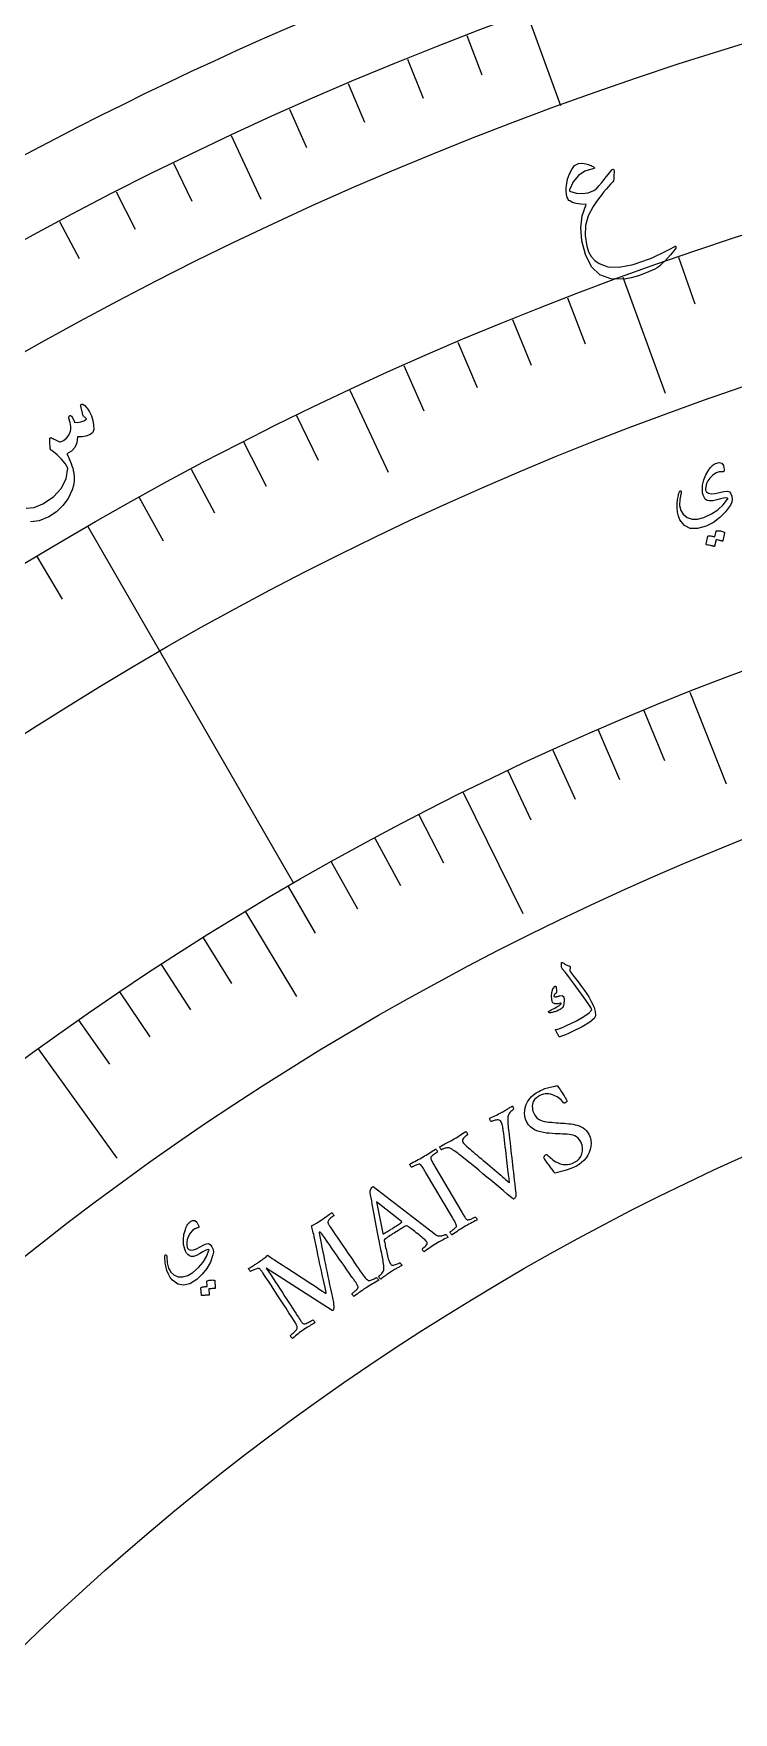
# Model space of a CAD drawing. Header units: millimetres. Extents: x -68 to 67, y -67 to 79.
# Drawn here: x -31.52 to -18.9, y 31.53 to 61.79 of the extents above; entities that cross this region are included whole.
import ezdxf

# ---------------------------------------------------------------- set-up
doc = ezdxf.new("R2010")
doc.units = ezdxf.units.MM
for name, color, linetype in [('CUT_OUTER', 1, 'Continuous'), ('ENGRAVE', 7, 'Continuous'), ('ENGRAVE_FINE', 8, 'Continuous'), ('TEXT', 5, 'Continuous')]:
    doc.layers.add(name, color=color, linetype=linetype)

msp = doc.modelspace()

# ---------------------------------------------------------------- linework, layer by layer
at = {"layer": 'CUT_OUTER'}
msp.add_arc((-0.0011, 0.0012), 67.4984, 113.224605, 137.812648, dxfattribs=at)
at = {"layer": 'ENGRAVE'}
for points in [[(-22.6246, 62.1607), (-22.0186, 60.4956)], [(-27.9562, 59.9523), (-27.4213, 58.8052)], [(-20.8932, 57.4035), (-20.1313, 55.3103)], [(-25.8167, 55.3641), (-25.1263, 53.8836)], [(-30.5437, 52.9033), (-26.8312, 46.4731)], [(-19.6859, 49.9212), (-19.0322, 48.2635)], [(-23.7742, 48.1087), (-22.6977, 45.9302)], [(-27.7015, 45.9597), (-26.7816, 44.4335)], [(-31.4405, 43.4875), (-30.0168, 41.5182)]]:
    msp.add_lwpolyline(points, dxfattribs=at)
for radius in [66.15, 66.15, 64.3781, 61.0875, 61.0875, 58.4888, 53.6625, 53.6625, 50.8275, 45.5625, 45.5625]:
    msp.add_circle((0, 0), radius, dxfattribs=at)
at = {"layer": 'ENGRAVE_FINE'}
for points in [[(-23.706, 61.7563), (-23.4339, 61.0474)], [(-24.7802, 61.3332), (-24.4958, 60.6291)], [(-25.8469, 60.8914), (-25.5502, 60.1924)], [(-26.9056, 60.431), (-26.5968, 59.7373)], [(-28.9983, 59.4552), (-28.6654, 58.7727)], [(-30.0315, 58.9401), (-29.6867, 58.2635)], [(-31.0555, 58.407), (-30.699, 57.7365)], [(-19.8881, 57.7594), (-19.5981, 56.9169)], [(-21.8918, 57.0301), (-21.5725, 56.1983)], [(-22.8838, 56.6393), (-22.55, 55.8132)], [(-23.8688, 56.2313), (-23.5206, 55.4112)], [(-24.8465, 55.8062), (-24.4841, 54.9922)], [(-26.779, 54.9051), (-26.3884, 54.1043)], [(-27.7331, 54.4294), (-27.3286, 53.6355)], [(-28.6788, 53.9371), (-28.2605, 53.1504)], [(-29.6158, 53.4283), (-29.1838, 52.649)], [(-31.4624, 52.3622), (-31.0035, 51.5985)], [(-20.5151, 49.5862), (-20.1436, 48.688)], [(-21.3388, 49.2374), (-20.9523, 48.3455)], [(-22.1567, 48.8748), (-21.7554, 47.9895)], [(-22.9686, 48.4985), (-22.5526, 47.6201)], [(-24.5735, 47.7054), (-24.1284, 46.8413)], [(-25.366, 47.2888), (-24.9065, 46.4322)], [(-26.1517, 46.8589), (-25.678, 46.0101)], [(-26.9302, 46.4158), (-26.4424, 45.5751)], [(-28.4652, 45.4906), (-27.9496, 44.6666)], [(-29.2212, 45.0088), (-28.6919, 44.1935)], [(-29.9692, 44.5142), (-29.4263, 43.7079)], [(-30.709, 44.007), (-30.1528, 43.2099)]]:
    msp.add_lwpolyline(points, dxfattribs=at)
at = {"layer": 'TEXT'}
for points in [[(-21.763, 59.4114), (-21.7303, 59.4345), (-21.6905, 59.4483), (-21.6439, 59.453), (-21.5903, 59.4485), (-21.5619, 59.4431), (-21.5353, 59.437), (-21.5106, 59.4299), (-21.4877, 59.4221), (-21.4667, 59.4136), (-21.4477, 59.4045), (-21.4306, 59.3949), (-21.4154, 59.3847), (-21.4037, 59.3737), (-21.4035, 59.3644), (-21.4146, 59.3568), (-21.4372, 59.3509), (-21.5787, 59.31), (-21.6958, 59.2335), (-21.7883, 59.1215), (-21.856, 58.9743), (-21.8564, 58.9662), (-21.8536, 58.959), (-21.8474, 58.9526), (-21.8381, 58.9472), (-21.7311, 58.9155), (-21.6252, 58.9074), (-21.5203, 58.9228), (-21.4161, 58.9617), (-21.3986, 58.9723), (-21.3776, 58.9899), (-21.3529, 59.0147), (-21.3247, 59.0467), (-21.2746, 59.1088), (-21.2302, 59.1636), (-21.1917, 59.2111), (-21.1589, 59.2513), (-21.1319, 59.2843), (-21.1108, 59.3099), (-21.0955, 59.3283), (-21.0861, 59.3394), (-21.0711, 59.3507), (-21.0603, 59.3492), (-21.0538, 59.3349), (-21.0514, 59.3077), (-21.0532, 59.2336), (-21.0578, 59.1773), (-21.065, 59.1389), (-21.075, 59.1182), (-21.1144, 59.0788), (-21.1551, 59.0348), (-21.1973, 58.9862), (-21.2408, 58.933), (-21.2857, 58.8753), (-21.3319, 58.8129), (-21.3794, 58.746), (-21.4282, 58.6744), (-21.5174, 58.5081), (-21.5667, 58.3332), (-21.5761, 58.1497), (-21.546, 57.9578), (-21.5116, 57.8601), (-21.4629, 57.7754), (-21.3998, 57.7039), (-21.3226, 57.6453), (-21.1628, 57.5876), (-20.9579, 57.583), (-20.7074, 57.6311), (-20.4109, 57.7313), (-20.3663, 57.7503), (-20.3186, 57.7716), (-20.2677, 57.7953), (-20.2137, 57.8213), (-20.1567, 57.8498), (-20.097, 57.8807), (-20.0345, 57.9142), (-19.9691, 57.9501), (-19.9576, 57.9555), (-19.9484, 57.9579), (-19.9417, 57.9571), (-19.9374, 57.9533), (-19.9405, 57.9261), (-19.973, 57.8753), (-20.0347, 57.8007), (-20.1255, 57.7023), (-20.1817, 57.646), (-20.2324, 57.601), (-20.2775, 57.5671), (-20.3172, 57.5446), (-20.4703, 57.4767), (-20.6123, 57.424), (-20.7434, 57.3865), (-20.8637, 57.3643), (-21.1076, 57.3677), (-21.3062, 57.4427), (-21.4596, 57.5897), (-21.5677, 57.8092), (-21.6313, 58.0583), (-21.6507, 58.2916), (-21.6256, 58.5091), (-21.5557, 58.7108), (-21.6519, 58.7173), (-21.7329, 58.73), (-21.7987, 58.7488), (-21.8494, 58.7739), (-21.8651, 58.7858), (-21.8781, 58.8003), (-21.8886, 58.8174), (-21.8964, 58.8371), (-21.9084, 58.8934), (-21.915, 58.9485), (-21.9162, 59.0024), (-21.912, 59.055), (-21.8904, 59.1657), (-21.8583, 59.2621), (-21.8158, 59.344), (-21.763, 59.4114)], [(-19.0975, 53.891), (-19.1549, 53.8899), (-19.2124, 53.8702), (-19.27, 53.8319), (-19.3275, 53.7751), (-19.3603, 53.7288), (-19.3835, 53.6792), (-19.3973, 53.6263), (-19.4016, 53.5701), (-19.4003, 53.5597), (-19.3968, 53.5495), (-19.3913, 53.5397), (-19.3836, 53.5303), (-19.3464, 53.5056), (-19.2954, 53.4953), (-19.2304, 53.4993), (-19.1515, 53.5176), (-19.0738, 53.5363), (-19.0143, 53.5411), (-18.973, 53.5321), (-18.9499, 53.5093), (-18.928, 53.4521), (-18.9211, 53.3968), (-18.9291, 53.3432), (-18.9521, 53.2914), (-19.04, 53.1696), (-19.1427, 53.066), (-19.2603, 52.9805), (-19.3928, 52.9131), (-19.548, 52.868), (-19.6782, 52.872), (-19.7836, 52.9253), (-19.8642, 53.028), (-19.8904, 53.0912), (-19.9072, 53.1641), (-19.9147, 53.2468), (-19.9129, 53.3392), (-19.9101, 53.3658), (-19.9067, 53.3916), (-19.9027, 53.4168), (-19.8982, 53.4413), (-19.8929, 53.4653), (-19.887, 53.4889), (-19.8803, 53.512), (-19.8729, 53.5348), (-19.8681, 53.5448), (-19.8625, 53.5503), (-19.8561, 53.5511), (-19.8489, 53.5473), (-19.8434, 53.5413), (-19.8401, 53.5344), (-19.839, 53.5268), (-19.84, 53.5184), (-19.866, 53.3903), (-19.8692, 53.2821), (-19.85, 53.194), (-19.8083, 53.1259), (-19.7336, 53.0656), (-19.6461, 53.036), (-19.5456, 53.0369), (-19.432, 53.0683), (-19.2948, 53.1312), (-19.178, 53.2066), (-19.0814, 53.2946), (-19.005, 53.3954), (-19.001, 53.4031), (-19.0007, 53.4094), (-19.0042, 53.4144), (-19.0113, 53.4181), (-19.0361, 53.4208), (-19.0758, 53.4164), (-19.1305, 53.4049), (-19.2001, 53.3862), (-19.272, 53.3698), (-19.3302, 53.3668), (-19.3749, 53.3771), (-19.4061, 53.4008), (-19.4285, 53.4338), (-19.4449, 53.471), (-19.4553, 53.5124), (-19.4596, 53.558), (-19.4542, 53.6526), (-19.4326, 53.7457), (-19.3949, 53.8372), (-19.3409, 53.927), (-19.3259, 53.9491), (-19.3108, 53.969), (-19.2955, 53.9867), (-19.2801, 54.0022), (-19.2647, 54.0156), (-19.2495, 54.0269), (-19.2345, 54.0362), (-19.2196, 54.0434), (-19.1569, 54.0593), (-19.1104, 54.046), (-19.0801, 54.0038), (-19.0658, 53.9324), (-19.0667, 53.9116), (-19.0723, 53.8977), (-19.0825, 53.8908), (-19.0975, 53.891)], [(-19.2101, 52.8227), (-19.2088, 52.8254), (-19.2066, 52.8276), (-19.2032, 52.8292), (-19.1988, 52.8304), (-19.1814, 52.8301), (-19.1642, 52.8291), (-19.1474, 52.8273), (-19.1308, 52.8247), (-19.1144, 52.8213), (-19.0979, 52.817), (-19.0815, 52.8118), (-19.0651, 52.8057), (-19.0615, 52.8033), (-19.0592, 52.8003), (-19.0581, 52.7965), (-19.0584, 52.7921), (-19.0895, 52.6453), (-19.0909, 52.643), (-19.0939, 52.6419), (-19.0985, 52.6421), (-19.1046, 52.6434), (-19.109, 52.6451), (-19.116, 52.6471), (-19.1254, 52.6494), (-19.1375, 52.652), (-19.1521, 52.655), (-19.1696, 52.6584), (-19.1898, 52.6622), (-19.2129, 52.6665), (-19.2377, 52.5521), (-19.2394, 52.5482), (-19.2426, 52.5463), (-19.2474, 52.5462), (-19.2538, 52.548), (-19.2593, 52.5495), (-19.2679, 52.5517), (-19.2795, 52.5546), (-19.2943, 52.5581), (-19.3124, 52.5622), (-19.3339, 52.5668), (-19.3589, 52.5719), (-19.3874, 52.5774), (-19.3907, 52.5789), (-19.3927, 52.5809), (-19.3932, 52.5833), (-19.3925, 52.5863), (-19.3588, 52.7291), (-19.3576, 52.7318), (-19.3553, 52.7339), (-19.352, 52.7356), (-19.3476, 52.7368), (-19.333, 52.7373), (-19.3186, 52.7369), (-19.3043, 52.7357), (-19.2902, 52.7337), (-19.2762, 52.731), (-19.2624, 52.7276), (-19.2489, 52.7235), (-19.2355, 52.7189)], [(-21.9752, 45.0411), (-21.9602, 45.0302), (-21.9452, 45.0203), (-21.9302, 45.0113), (-21.9153, 45.0033), (-21.9004, 44.9962), (-21.8852, 44.9901), (-21.87, 44.9851), (-21.8546, 44.9811), (-21.8479, 44.9779), (-21.8435, 44.9725), (-21.8415, 44.9649), (-21.8419, 44.9551), (-21.847, 44.9018), (-21.8472, 44.8961), (-21.8471, 44.8915), (-21.8467, 44.8879), (-21.8459, 44.8853), (-21.769, 44.7853), (-21.7003, 44.6945), (-21.6399, 44.6129), (-21.5877, 44.5405), (-21.5437, 44.4775), (-21.5082, 44.4239), (-21.481, 44.3796), (-21.4622, 44.3447), (-21.4297, 44.2775), (-21.4206, 44.2556), (-21.4125, 44.2331), (-21.4053, 44.2101), (-21.3992, 44.1864), (-21.3941, 44.1622), (-21.3901, 44.1373), (-21.3873, 44.1117), (-21.3856, 44.0854), (-21.411, 44.033), (-21.4907, 43.9669), (-21.6247, 43.8868), (-21.8127, 43.7923), (-21.8726, 43.765), (-21.9286, 43.7412), (-21.981, 43.7208), (-22.0296, 43.7041), (-22.0346, 43.7038), (-22.0389, 43.7049), (-22.0425, 43.7075), (-22.0453, 43.7115), (-22.057, 43.7317), (-22.0675, 43.7502), (-22.0769, 43.767), (-22.085, 43.7819), (-22.0921, 43.7954), (-22.0981, 43.8074), (-22.103, 43.818), (-22.107, 43.8272), (-22.1089, 43.8325), (-22.1086, 43.8362), (-22.1059, 43.8383), (-22.1009, 43.8388), (-22.0643, 43.8452), (-22.0199, 43.8587), (-21.9675, 43.8793), (-21.9072, 43.907), (-21.7298, 43.9951), (-21.595, 44.072), (-21.5027, 44.1379), (-21.4532, 44.1933), (-21.4735, 44.235), (-21.5188, 44.3067), (-21.5892, 44.4084), (-21.6846, 44.54), (-21.7815, 44.6712), (-21.8554, 44.7701), (-21.9061, 44.8368), (-21.9337, 44.8713), (-21.9416, 44.8806), (-21.9489, 44.8893), (-21.9558, 44.8974), (-21.9622, 44.9049), (-21.968, 44.9117), (-21.9732, 44.9178), (-21.9778, 44.923), (-21.9818, 44.9275), (-21.9898, 44.9377), (-21.9955, 44.9484), (-21.9988, 44.9596), (-21.9998, 44.9713), (-21.9988, 45.0363), (-21.9983, 45.0409), (-21.9971, 45.0444), (-21.9951, 45.0467), (-21.9923, 45.0479), (-21.9882, 45.0478), (-21.9839, 45.0466), (-21.9796, 45.0443), (-21.9752, 45.0411)], [(-22.1144, 44.6193), (-22.1116, 44.6203), (-22.1089, 44.6203), (-22.1061, 44.6196), (-22.1034, 44.618), (-22.1018, 44.6161), (-22.1005, 44.6139), (-22.0994, 44.6113), (-22.0986, 44.6084), (-22.0918, 44.5217), (-22.0916, 44.5126), (-22.0926, 44.5051), (-22.0945, 44.4992), (-22.0974, 44.495), (-22.1123, 44.4815), (-22.1239, 44.4678), (-22.1321, 44.4539), (-22.1369, 44.4396), (-22.1363, 44.4337), (-22.1311, 44.4297), (-22.1212, 44.4276), (-22.1068, 44.4274), (-22.0977, 44.4286), (-22.0886, 44.4301), (-22.0792, 44.4318), (-22.0697, 44.4339), (-22.0599, 44.4363), (-22.0497, 44.4391), (-22.0392, 44.4423), (-22.0284, 44.4459), (-21.9863, 44.4487), (-21.9605, 44.4246), (-21.9509, 44.3736), (-21.9574, 44.2957), (-21.9635, 44.2704), (-21.9711, 44.2493), (-21.9804, 44.2322), (-21.9912, 44.2193), (-22.0049, 44.2086), (-22.0253, 44.1968), (-22.0525, 44.184), (-22.0864, 44.1701), (-22.1039, 44.1634), (-22.1207, 44.1576), (-22.137, 44.1528), (-22.1527, 44.1488), (-22.1677, 44.1456), (-22.1818, 44.1428), (-22.195, 44.1404), (-22.2074, 44.1384), (-22.2158, 44.1388), (-22.2226, 44.1406), (-22.2278, 44.1438), (-22.2314, 44.1486), (-22.2332, 44.1543), (-22.2326, 44.1595), (-22.2295, 44.1639), (-22.2239, 44.1677), (-22.2054, 44.1786), (-22.1843, 44.1905), (-22.1606, 44.2036), (-22.1342, 44.2178), (-22.0849, 44.2442), (-22.0473, 44.2667), (-22.0215, 44.2852), (-22.0073, 44.2998), (-22.0059, 44.3025), (-22.0058, 44.3053), (-22.0069, 44.308), (-22.0093, 44.3107), (-22.0115, 44.3121), (-22.0146, 44.3128), (-22.0187, 44.3128), (-22.0237, 44.3121), (-22.0683, 44.3018), (-22.0873, 44.2983), (-22.1046, 44.2974), (-22.1201, 44.299), (-22.134, 44.3031), (-22.1472, 44.3095), (-22.1573, 44.3179), (-22.1643, 44.3282), (-22.1682, 44.3406), (-22.1816, 44.4301), (-22.1771, 44.5065), (-22.1547, 44.5695), (-22.1144, 44.6193)], [(-22.411, 42.7219), (-22.3801, 42.7376), (-22.3514, 42.7509), (-22.3249, 42.762), (-22.3007, 42.7706), (-22.2773, 42.7779), (-22.2533, 42.7847), (-22.2287, 42.7909), (-22.2036, 42.7967), (-22.1766, 42.8026), (-22.1467, 42.8094), (-22.1138, 42.8171), (-22.0779, 42.8256), (-22.0519, 42.7897), (-22.0263, 42.7529), (-22.001, 42.715), (-21.976, 42.6762), (-21.9529, 42.6394), (-21.933, 42.6074), (-21.9166, 42.5803), (-21.9034, 42.558), (-21.9011, 42.5532), (-21.9014, 42.5478), (-21.9044, 42.5419), (-21.91, 42.5354), (-21.9167, 42.5291), (-21.923, 42.5238), (-21.9288, 42.5196), (-21.9341, 42.5165), (-21.9412, 42.5135), (-21.9481, 42.5119), (-21.9547, 42.5117), (-21.961, 42.5129), (-21.9739, 42.5303), (-21.9897, 42.5482), (-22.0083, 42.5666), (-22.0298, 42.5854), (-22.0536, 42.6037), (-22.0791, 42.6204), (-22.1062, 42.6357), (-22.135, 42.6494), (-22.1651, 42.6609), (-22.196, 42.6695), (-22.2278, 42.6753), (-22.2604, 42.6782), (-22.2932, 42.6774), (-22.3259, 42.672), (-22.3583, 42.6621), (-22.3905, 42.6475), (-22.4285, 42.6248), (-22.4598, 42.6001), (-22.4844, 42.5734), (-22.5024, 42.5446), (-22.5148, 42.5148), (-22.5227, 42.4847), (-22.5263, 42.4544), (-22.5253, 42.4238), (-22.521, 42.3939), (-22.5142, 42.3656), (-22.505, 42.339), (-22.4933, 42.3139), (-22.4706, 42.2776), (-22.4445, 42.2474), (-22.4148, 42.2231), (-22.3817, 42.205), (-22.3458, 42.1913), (-22.3079, 42.1807), (-22.268, 42.1729), (-22.2262, 42.1682), (-22.1832, 42.1648), (-22.14, 42.1612), (-22.0966, 42.1574), (-22.0529, 42.1533), (-22.0196, 42.1509), (-21.9846, 42.1484), (-21.948, 42.1457), (-21.9098, 42.1429), (-21.8707, 42.1394), (-21.8316, 42.1345), (-21.7925, 42.1284), (-21.7534, 42.1209), (-21.7151, 42.1113), (-21.6786, 42.0987), (-21.6438, 42.0831), (-21.6107, 42.0645), (-21.5802, 42.0424), (-21.5531, 42.0161), (-21.5292, 41.9856), (-21.5088, 41.9511), (-21.4857, 41.8968), (-21.4717, 41.8419), (-21.4668, 41.7864), (-21.4709, 41.7302), (-21.4829, 41.6749), (-21.5014, 41.6219), (-21.5265, 41.5713), (-21.5581, 41.523), (-21.5952, 41.4784), (-21.6365, 41.4387), (-21.6822, 41.404), (-21.7321, 41.3741), (-21.7815, 41.3499), (-21.8315, 41.3289), (-21.882, 41.311), (-21.9332, 41.2964), (-21.9831, 41.2834), (-22.0302, 41.2706), (-22.0743, 41.2581), (-22.1155, 41.2457), (-22.1373, 41.2723), (-22.1592, 41.3001), (-22.1813, 41.3291), (-22.2035, 41.3593), (-22.2251, 41.3893), (-22.2451, 41.4175), (-22.2635, 41.4439), (-22.2803, 41.4686), (-22.2948, 41.4902), (-22.306, 41.5074), (-22.3141, 41.5201), (-22.3189, 41.5284), (-22.3163, 41.536), (-22.3131, 41.5435), (-22.3093, 41.5508), (-22.305, 41.5579), (-22.3, 41.5645), (-22.2945, 41.5704), (-22.2883, 41.5754), (-22.2815, 41.5795), (-22.2728, 41.5828), (-22.2645, 41.5828), (-22.2568, 41.5797), (-22.2497, 41.5733), (-22.2376, 41.5599), (-22.2224, 41.5447), (-22.2042, 41.5278), (-22.183, 41.5091), (-22.159, 41.4899), (-22.1326, 41.4716), (-22.1037, 41.454), (-22.0724, 41.4373), (-22.039, 41.4227), (-22.0041, 41.4118), (-21.9675, 41.4044), (-21.9294, 41.4006), (-21.8898, 41.4018), (-21.8489, 41.4092), (-21.8067, 41.423), (-21.7632, 41.443), (-21.7196, 41.471), (-21.6831, 41.5053), (-21.6538, 41.546), (-21.6316, 41.5931), (-21.619, 41.6443), (-21.6185, 41.6974), (-21.6302, 41.7524), (-21.6541, 41.8094), (-21.6768, 41.8475), (-21.7018, 41.8786), (-21.7292, 41.9027), (-21.7589, 41.9198), (-21.7909, 41.9319), (-21.8248, 41.941), (-21.8607, 41.9471), (-21.8987, 41.9501), (-21.9384, 41.9517), (-21.9795, 41.953), (-22.022, 41.9543), (-22.066, 41.9554), (-22.1159, 41.9583), (-22.1672, 41.9619), (-22.2196, 41.9662), (-22.2734, 41.9713), (-22.3268, 41.9787), (-22.3783, 41.9902), (-22.428, 42.0057), (-22.4759, 42.0253), (-22.5202, 42.0503), (-22.5595, 42.0823), (-22.5937, 42.1212), (-22.6227, 42.1671), (-22.6464, 42.2197), (-22.6612, 42.2726), (-22.6671, 42.3259), (-22.6641, 42.3797), (-22.6533, 42.4325), (-22.6358, 42.4832), (-22.6117, 42.5317), (-22.5808, 42.5781), (-22.5446, 42.6211), (-22.5042, 42.6594), (-22.4597, 42.693), (-22.411, 42.7219)], [(-23.9658, 41.8485), (-23.9337, 41.8671), (-23.9023, 41.8858), (-23.8716, 41.9045), (-23.8417, 41.9233), (-23.8121, 41.942), (-23.7828, 41.9603), (-23.7536, 41.9784), (-23.7245, 41.9962), (-23.72, 41.9923), (-23.7151, 41.9861), (-23.7098, 41.9777), (-23.704, 41.9671), (-23.6991, 41.9565), (-23.6964, 41.9482), (-23.6957, 41.9421), (-23.6971, 41.9382), (-23.7023, 41.9348), (-23.7099, 41.9294), (-23.7197, 41.9217), (-23.7319, 41.912), (-23.7447, 41.9008), (-23.7566, 41.8888), (-23.7675, 41.876), (-23.7775, 41.8624), (-23.7849, 41.8485), (-23.7878, 41.8345), (-23.7865, 41.8206), (-23.7807, 41.8067), (-23.767, 41.7879), (-23.7439, 41.7632), (-23.7115, 41.7326), (-23.6698, 41.6962), (-23.6476, 41.6775), (-23.6219, 41.656), (-23.5929, 41.6316), (-23.5604, 41.6045), (-23.5254, 41.5751), (-23.4887, 41.5442), (-23.4504, 41.5118), (-23.4104, 41.4778), (-23.3696, 41.4431), (-23.3287, 41.4084), (-23.2876, 41.3738), (-23.2465, 41.3393), (-23.2062, 41.3054), (-23.1676, 41.2728), (-23.1309, 41.2415), (-23.0958, 41.2115), (-23.0632, 41.1834), (-23.0338, 41.1581), (-23.0075, 41.1354), (-22.9844, 41.1153), (-22.9652, 41.0988), (-22.951, 41.0865), (-22.9416, 41.0786), (-22.937, 41.075), (-22.9377, 41.0835), (-22.9393, 41.0989), (-22.9418, 41.1212), (-22.9451, 41.1503), (-22.9492, 41.1851), (-22.9539, 41.2243), (-22.9593, 41.2678), (-22.9652, 41.3158), (-22.9716, 41.3672), (-22.9783, 41.4213), (-22.9852, 41.478), (-22.9923, 41.5373), (-22.9996, 41.5982), (-23.0069, 41.6596), (-23.0143, 41.7214), (-23.0216, 41.7836), (-23.0289, 41.8452), (-23.0359, 41.905), (-23.0427, 41.9629), (-23.0492, 42.0189), (-23.0518, 42.04), (-23.0552, 42.0613), (-23.0594, 42.0828), (-23.0643, 42.1045), (-23.0699, 42.1253), (-23.0759, 42.1438), (-23.0823, 42.1601), (-23.0893, 42.1743), (-23.0992, 42.1884), (-23.1115, 42.1986), (-23.1262, 42.2049), (-23.1432, 42.2073), (-23.1613, 42.207), (-23.1793, 42.2051), (-23.197, 42.2017), (-23.2146, 42.1968), (-23.2307, 42.1913), (-23.2439, 42.1865), (-23.2543, 42.1822), (-23.2619, 42.1786), (-23.2672, 42.1798), (-23.2729, 42.1839), (-23.2788, 42.191), (-23.285, 42.2011), (-23.2903, 42.2119), (-23.2936, 42.2215), (-23.2948, 42.2297), (-23.2939, 42.2366), (-23.2661, 42.2506), (-23.2389, 42.264), (-23.2125, 42.2768), (-23.1867, 42.289), (-23.161, 42.3014), (-23.1347, 42.3146), (-23.1079, 42.3285), (-23.0805, 42.3432), (-23.0581, 42.3554), (-23.0383, 42.3665), (-23.021, 42.3763), (-23.0061, 42.385), (-22.9926, 42.393), (-22.9793, 42.4011), (-22.9662, 42.4093), (-22.9533, 42.4175), (-22.9397, 42.4261), (-22.9246, 42.4356), (-22.9079, 42.4459), (-22.8897, 42.457), (-22.8853, 42.4529), (-22.8806, 42.4464), (-22.8756, 42.4374), (-22.8703, 42.426), (-22.8657, 42.4148), (-22.8631, 42.4065), (-22.8623, 42.401), (-22.8634, 42.3985), (-22.8712, 42.3935), (-22.8823, 42.385), (-22.8967, 42.3732), (-22.9144, 42.3579), (-22.932, 42.3403), (-22.946, 42.3213), (-22.9565, 42.301), (-22.9634, 42.2794), (-22.9665, 42.2614), (-22.9681, 42.2374), (-22.9684, 42.2076), (-22.9672, 42.1719), (-22.9651, 42.1338), (-22.9624, 42.0967), (-22.9591, 42.0609), (-22.9552, 42.0261), (-22.9461, 41.9456), (-22.9373, 41.8684), (-22.9288, 41.7947), (-22.9206, 41.7244), (-22.9126, 41.6564), (-22.9049, 41.5896), (-22.8974, 41.5239), (-22.8901, 41.4593), (-22.8829, 41.3948), (-22.8754, 41.329), (-22.8676, 41.2621), (-22.8597, 41.194), (-22.8514, 41.1233), (-22.8429, 41.0489), (-22.8342, 40.9707), (-22.8252, 40.8887), (-22.8235, 40.8667), (-22.8239, 40.8475), (-22.8264, 40.8311), (-22.8308, 40.8174), (-22.8369, 40.806), (-22.844, 40.7963), (-22.8522, 40.7883), (-22.8616, 40.7819), (-22.8649, 40.7811), (-22.8688, 40.7821), (-22.8734, 40.7848), (-22.8787, 40.7893), (-22.8841, 40.7942), (-22.889, 40.7983), (-22.8934, 40.8015), (-22.8973, 40.8038), (-22.9772, 40.8711), (-23.0546, 40.936), (-23.1294, 40.9986), (-23.2015, 41.0588), (-23.2727, 41.1182), (-23.3445, 41.1779), (-23.4171, 41.238), (-23.4903, 41.2985), (-23.5661, 41.3606), (-23.646, 41.4256), (-23.7303, 41.4933), (-23.8188, 41.5638), (-23.8459, 41.5855), (-23.872, 41.6058), (-23.8972, 41.6246), (-23.9213, 41.6421), (-23.9451, 41.6581), (-23.9689, 41.6728), (-23.9927, 41.6861), (-24.0167, 41.698), (-24.0271, 41.7021), (-24.0391, 41.7042), (-24.0527, 41.7044), (-24.0679, 41.7028), (-24.0836, 41.6998), (-24.0987, 41.6962), (-24.1134, 41.6918), (-24.1274, 41.6869), (-24.1402, 41.6818), (-24.1511, 41.6771), (-24.16, 41.6729), (-24.1671, 41.6692), (-24.1689, 41.6703), (-24.1724, 41.675), (-24.1777, 41.6831), (-24.1846, 41.6947), (-24.1913, 41.7066), (-24.196, 41.7155), (-24.1986, 41.7215), (-24.1992, 41.7245), (-24.1656, 41.7426), (-24.1349, 41.7588), (-24.107, 41.7731), (-24.082, 41.7857), (-24.057, 41.7983), (-24.0293, 41.813), (-23.9989, 41.8297), (-23.9658, 41.8485)], [(-24.4972, 41.5397), (-24.4683, 41.5569), (-24.44, 41.5744), (-24.4122, 41.5919), (-24.3851, 41.6095), (-24.3579, 41.6274), (-24.3299, 41.6455), (-24.3013, 41.6637), (-24.2719, 41.6823), (-24.2657, 41.6796), (-24.2598, 41.6748), (-24.2541, 41.6678), (-24.2488, 41.6587), (-24.2443, 41.6491), (-24.2412, 41.6406), (-24.2397, 41.6332), (-24.2397, 41.6269), (-24.2469, 41.6225), (-24.2564, 41.6162), (-24.2682, 41.6081), (-24.2823, 41.5981), (-24.2972, 41.5872), (-24.3114, 41.5762), (-24.3249, 41.5651), (-24.3376, 41.5539), (-24.3482, 41.5432), (-24.3554, 41.5335), (-24.3591, 41.5249), (-24.3594, 41.5173), (-24.3559, 41.5051), (-24.3509, 41.4918), (-24.3443, 41.4774), (-24.3363, 41.4619), (-24.3273, 41.4455), (-24.3177, 41.4284), (-24.3075, 41.4107), (-24.2968, 41.3923), (-24.2951, 41.3893), (-24.2934, 41.3864), (-24.2916, 41.3834), (-24.2899, 41.3804), (-24.2882, 41.3775), (-24.2864, 41.3745), (-24.2847, 41.3716), (-24.2829, 41.3686), (-23.8003, 40.5464), (-23.7986, 40.5435), (-23.7968, 40.5405), (-23.7951, 40.5375), (-23.7934, 40.5346), (-23.7916, 40.5316), (-23.7899, 40.5287), (-23.7882, 40.5257), (-23.7864, 40.5228), (-23.7756, 40.5045), (-23.7652, 40.4872), (-23.7552, 40.4708), (-23.7455, 40.4553), (-23.7362, 40.4412), (-23.727, 40.4287), (-23.718, 40.418), (-23.7092, 40.409), (-23.7029, 40.4062), (-23.6939, 40.4054), (-23.682, 40.4066), (-23.6674, 40.4097), (-23.6513, 40.4142), (-23.6351, 40.4196), (-23.6188, 40.4259), (-23.6023, 40.4332), (-23.5871, 40.4403), (-23.5746, 40.4464), (-23.5647, 40.4514), (-23.5575, 40.4553), (-23.5521, 40.4522), (-23.5465, 40.4472), (-23.5406, 40.4403), (-23.5345, 40.4317), (-23.5293, 40.4225), (-23.526, 40.4142), (-23.5246, 40.4067), (-23.5253, 40.4), (-23.5554, 40.385), (-23.5849, 40.3702), (-23.6137, 40.3556), (-23.6418, 40.3412), (-23.6696, 40.3266), (-23.6975, 40.3115), (-23.7256, 40.2957), (-23.7539, 40.2793), (-23.7812, 40.2629), (-23.8086, 40.246), (-23.8359, 40.2286), (-23.8633, 40.2106), (-23.8907, 40.1922), (-23.9184, 40.1735), (-23.9461, 40.1546), (-23.974, 40.1353), (-23.9802, 40.138), (-23.9861, 40.1428), (-23.9918, 40.1497), (-23.9973, 40.1587), (-24.0019, 40.1683), (-24.005, 40.1767), (-24.0067, 40.1841), (-24.0069, 40.1903), (-23.9999, 40.1947), (-23.9908, 40.2009), (-23.9794, 40.2089), (-23.9658, 40.2188), (-23.9514, 40.2298), (-23.9378, 40.2411), (-23.9249, 40.2528), (-23.9127, 40.265), (-23.9026, 40.2765), (-23.896, 40.2862), (-23.8928, 40.2943), (-23.893, 40.3006), (-23.897, 40.3154), (-23.9029, 40.3313), (-23.9107, 40.3484), (-23.9203, 40.3668), (-23.9312, 40.3861), (-23.9426, 40.4061), (-23.9546, 40.4267), (-23.9671, 40.448), (-24.4531, 41.2682), (-24.4658, 41.2895), (-24.4783, 41.3101), (-24.4905, 41.3301), (-24.5025, 41.3493), (-24.5143, 41.367), (-24.5258, 41.3823), (-24.5371, 41.3953), (-24.5482, 41.4059), (-24.5542, 41.4098), (-24.5631, 41.411), (-24.575, 41.4094), (-24.5898, 41.4051), (-24.6062, 41.3991), (-24.6227, 41.3926), (-24.6394, 41.3854), (-24.6563, 41.3776), (-24.6718, 41.3701), (-24.6846, 41.3636), (-24.6947, 41.3584), (-24.7021, 41.3542), (-24.7076, 41.3573), (-24.7133, 41.3622), (-24.7193, 41.3689), (-24.7256, 41.3775), (-24.7309, 41.3866), (-24.7343, 41.3949), (-24.7356, 41.4025), (-24.735, 41.4092), (-24.7044, 41.426), (-24.6739, 41.4426), (-24.6436, 41.4588), (-24.6135, 41.4748), (-24.5838, 41.4907), (-24.5544, 41.5068), (-24.5256, 41.5232), (-24.4972, 41.5397)], [(-25.2303, 39.7347), (-25.231, 39.7384), (-25.2332, 39.7494), (-25.2369, 39.7679), (-25.242, 39.7936), (-25.2484, 39.8257), (-25.2559, 39.863), (-25.2644, 39.9055), (-25.2741, 39.9533), (-25.2844, 40.0051), (-25.2951, 40.06), (-25.306, 40.1179), (-25.3173, 40.1788), (-25.3289, 40.2416), (-25.3407, 40.3052), (-25.3529, 40.3696), (-25.3653, 40.4349), (-25.3776, 40.4999), (-25.3896, 40.5637), (-25.4012, 40.6261), (-25.4124, 40.6872), (-25.4231, 40.7459), (-25.433, 40.801), (-25.4422, 40.8526), (-25.4507, 40.9005), (-25.4505, 40.9117), (-25.4483, 40.9249), (-25.444, 40.94), (-25.4377, 40.957), (-25.4304, 40.9733), (-25.4232, 40.9862), (-25.416, 40.9957), (-25.409, 41.0017), (-25.4072, 41.0028), (-25.4057, 41.0035), (-25.4044, 41.0038), (-25.4035, 41.0038), (-25.4024, 41.0037), (-25.401, 41.0037), (-25.3991, 41.0038), (-25.3967, 41.004), (-24.3815, 40.2263), (-24.3319, 40.1876), (-24.2946, 40.1587), (-24.2697, 40.1397), (-24.2571, 40.1306), (-24.2448, 40.1239), (-24.2306, 40.1192), (-24.2146, 40.1167), (-24.1967, 40.1163), (-24.1782, 40.1175), (-24.1604, 40.1199), (-24.1433, 40.1233), (-24.1268, 40.1278), (-24.1121, 40.1325), (-24.1006, 40.1365), (-24.0921, 40.1398), (-24.0867, 40.1425), (-24.08, 40.1389), (-24.0738, 40.1332), (-24.068, 40.1255), (-24.0626, 40.1156), (-24.058, 40.1058), (-24.0547, 40.098), (-24.0526, 40.0924), (-24.0518, 40.0888), (-24.0804, 40.0742), (-24.1074, 40.0604), (-24.1329, 40.0473), (-24.1569, 40.0349), (-24.181, 40.0221), (-24.2072, 40.0075), (-24.2352, 39.9913), (-24.2653, 39.9733), (-24.2967, 39.954), (-24.3251, 39.9359), (-24.3504, 39.9192), (-24.3728, 39.9038), (-24.395, 39.8881), (-24.4199, 39.8706), (-24.4475, 39.8513), (-24.4778, 39.8301), (-24.4839, 39.8327), (-24.4899, 39.8374), (-24.4957, 39.8443), (-24.5013, 39.8532), (-24.5059, 39.8628), (-24.5088, 39.8714), (-24.51, 39.8791), (-24.5094, 39.8858), (-24.4997, 39.8923), (-24.4882, 39.9012), (-24.4747, 39.9124), (-24.4594, 39.9259), (-24.4448, 39.94), (-24.4334, 39.9529), (-24.4252, 39.9646), (-24.4204, 39.9752), (-24.4198, 39.9819), (-24.4212, 39.9895), (-24.4243, 39.9979), (-24.4293, 40.0072), (-24.4364, 40.0171), (-24.4469, 40.029), (-24.4609, 40.043), (-24.4783, 40.0591), (-24.4983, 40.0766), (-24.5199, 40.0949), (-24.5432, 40.1141), (-24.5682, 40.134), (-24.5939, 40.1542), (-24.6195, 40.174), (-24.6448, 40.1935), (-24.6699, 40.2125), (-24.6938, 40.2306), (-24.7155, 40.2469), (-24.735, 40.2616), (-24.7523, 40.2746), (-24.7665, 40.2852), (-24.7766, 40.2928), (-24.7827, 40.2974), (-24.7847, 40.2989), (-24.7851, 40.299), (-24.7863, 40.2993), (-24.7883, 40.2998), (-24.791, 40.3004), (-24.794, 40.3009), (-24.7967, 40.3009), (-24.7991, 40.3005), (-24.8012, 40.2995), (-24.8173, 40.2908), (-24.8348, 40.2808), (-24.854, 40.2695), (-24.8747, 40.2569), (-24.8957, 40.2439), (-24.9161, 40.2313), (-24.9357, 40.2191), (-24.9546, 40.2074), (-24.9595, 40.2044), (-24.9643, 40.2014), (-24.9692, 40.1984), (-24.9741, 40.1953), (-24.9788, 40.1924), (-24.9833, 40.1896), (-24.9876, 40.1869), (-24.9916, 40.1844), (-25.0197, 40.1669), (-25.0455, 40.1505), (-25.069, 40.1354), (-25.0902, 40.1216), (-25.1117, 40.1072), (-25.1358, 40.0907), (-25.1626, 40.0719), (-25.1921, 40.051), (-25.193, 40.0501), (-25.194, 40.0487), (-25.195, 40.0468), (-25.1961, 40.0444), (-25.197, 40.042), (-25.1976, 40.0404), (-25.198, 40.0394), (-25.1981, 40.039), (-25.1975, 40.0361), (-25.1957, 40.0271), (-25.1926, 40.0121), (-25.1883, 39.9912), (-25.1832, 39.9661), (-25.1776, 39.9388), (-25.1716, 39.9092), (-25.1652, 39.8774), (-25.1585, 39.845), (-25.1518, 39.8139), (-25.1449, 39.7839), (-25.138, 39.7553), (-25.1312, 39.7271), (-25.1241, 39.7019), (-25.1166, 39.6795), (-25.1088, 39.6601), (-25.101, 39.6432), (-25.0938, 39.6284), (-25.0869, 39.6156), (-25.0806, 39.6049), (-25.0723, 39.596), (-25.0611, 39.5906), (-25.0468, 39.5885), (-25.0295, 39.5899), (-25.0108, 39.5937), (-24.9927, 39.5986), (-24.975, 39.6048), (-24.9577, 39.6123), (-24.9423, 39.6196), (-24.9302, 39.6255), (-24.9214, 39.63), (-24.9159, 39.6332), (-24.9122, 39.6313), (-24.9075, 39.6273), (-24.9017, 39.621), (-24.8949, 39.6126), (-24.8883, 39.6035), (-24.8833, 39.5952), (-24.8799, 39.5879), (-24.878, 39.5814), (-24.8961, 39.5713), (-24.913, 39.5621), (-24.9285, 39.5536), (-24.9427, 39.546), (-24.9563, 39.5388), (-24.9698, 39.5316), (-24.9833, 39.5244), (-24.9969, 39.5172), (-25.0114, 39.5092), (-25.0277, 39.4997), (-25.0459, 39.4887), (-25.066, 39.4761), (-25.0862, 39.4631), (-25.1045, 39.451), (-25.1209, 39.4397), (-25.1356, 39.4292), (-25.1493, 39.4191), (-25.163, 39.4089), (-25.1767, 39.3988), (-25.1904, 39.3887), (-25.205, 39.378), (-25.2216, 39.366), (-25.24, 39.3528), (-25.2604, 39.3384), (-25.264, 39.3403), (-25.2683, 39.3445), (-25.2736, 39.3511), (-25.2796, 39.36), (-25.2855, 39.3696), (-25.29, 39.3782), (-25.2931, 39.3857), (-25.295, 39.3923), (-25.2852, 39.3993), (-25.2732, 39.4093), (-25.2589, 39.4223), (-25.2423, 39.4383), (-25.2267, 39.4553), (-25.2153, 39.4715), (-25.2083, 39.4867), (-25.2056, 39.5011), (-25.2038, 39.5287), (-25.2038, 39.5568), (-25.2055, 39.5853), (-25.209, 39.6142), (-25.2136, 39.6435), (-25.2186, 39.6734), (-25.2242, 39.7038), (-25.2303, 39.7347)], [(-25.336, 40.7295), (-25.222, 40.159), (-25.2218, 40.1588), (-25.2212, 40.1582), (-25.2201, 40.1572), (-25.2186, 40.1558), (-25.217, 40.1544), (-25.2156, 40.1536), (-25.2144, 40.1534), (-25.2133, 40.1537), (-25.1933, 40.165), (-25.1716, 40.1775), (-25.1481, 40.1913), (-25.1229, 40.2063), (-25.0981, 40.2212), (-25.0759, 40.2346), (-25.0563, 40.2465), (-25.0394, 40.257), (-25.0176, 40.2707), (-24.997, 40.284), (-24.9777, 40.2968), (-24.9596, 40.3092), (-24.9417, 40.3216), (-24.923, 40.3346), (-24.9033, 40.348), (-24.8829, 40.362), (-24.8813, 40.3634), (-24.8804, 40.3652), (-24.8803, 40.3673), (-24.881, 40.3699), (-24.8819, 40.3723), (-24.8825, 40.374), (-24.8829, 40.375), (-24.883, 40.3754)], [(-28.5622, 40.2605), (-28.6121, 40.2452), (-28.6575, 40.2137), (-28.6983, 40.166), (-28.7346, 40.102), (-28.7517, 40.0533), (-28.7597, 40.0042), (-28.7587, 39.9545), (-28.7485, 39.9043), (-28.7447, 39.8955), (-28.7392, 39.8875), (-28.7319, 39.8803), (-28.7228, 39.8739), (-28.6842, 39.8616), (-28.637, 39.8653), (-28.5811, 39.8849), (-28.5167, 39.9205), (-28.4534, 39.9562), (-28.4026, 39.9751), (-28.3642, 39.9775), (-28.3383, 39.9633), (-28.305, 39.9187), (-28.2852, 39.872), (-28.279, 39.8232), (-28.2862, 39.7722), (-28.3328, 39.6439), (-28.3968, 39.5278), (-28.4784, 39.4239), (-28.5774, 39.332), (-28.7018, 39.254), (-28.8166, 39.2252), (-28.922, 39.2456), (-29.0181, 39.3153), (-29.0566, 39.3641), (-29.0895, 39.4236), (-29.1167, 39.494), (-29.1381, 39.5753), (-29.1422, 39.5992), (-29.1457, 39.6227), (-29.1485, 39.6457), (-29.1506, 39.6682), (-29.152, 39.6905), (-29.1527, 39.7126), (-29.1526, 39.7345), (-29.1518, 39.7562), (-29.1501, 39.7662), (-29.1466, 39.7724), (-29.1412, 39.7747), (-29.1339, 39.7731), (-29.1276, 39.7692), (-29.123, 39.7641), (-29.1201, 39.7577), (-29.1189, 39.7501), (-29.1098, 39.6316), (-29.0857, 39.5362), (-29.0469, 39.464), (-28.9936, 39.4148), (-28.9133, 39.3807), (-28.8293, 39.3765), (-28.7417, 39.4023), (-28.6503, 39.458), (-28.546, 39.547), (-28.4626, 39.642), (-28.4, 39.7429), (-28.3583, 39.85), (-28.3567, 39.8577), (-28.358, 39.8633), (-28.3623, 39.8668), (-28.3694, 39.8683), (-28.3918, 39.8645), (-28.4254, 39.8508), (-28.4704, 39.8272), (-28.5266, 39.7935), (-28.5853, 39.7614), (-28.6355, 39.7443), (-28.6772, 39.7422), (-28.7103, 39.7552), (-28.7381, 39.7785), (-28.7617, 39.8069), (-28.7811, 39.8405), (-28.7962, 39.8793), (-28.8149, 39.9634), (-28.8192, 40.0502), (-28.8089, 40.1395), (-28.784, 40.2315), (-28.7764, 40.2546), (-28.7681, 40.2757), (-28.7591, 40.295), (-28.7495, 40.3124), (-28.7394, 40.3279), (-28.7289, 40.3416), (-28.718, 40.3534), (-28.7067, 40.3634), (-28.6559, 40.3929), (-28.6119, 40.3929), (-28.5749, 40.3634), (-28.5447, 40.3046), (-28.5403, 40.2861), (-28.5418, 40.2726), (-28.549, 40.2641), (-28.5622, 40.2605)], [(-27.4453, 39.6537), (-27.4221, 39.67), (-27.4006, 39.6856), (-27.3808, 39.7006), (-27.3626, 39.7149), (-27.3456, 39.7286), (-27.3293, 39.7417), (-27.3135, 39.7541), (-27.2984, 39.766), (-27.2774, 39.7504), (-27.2505, 39.7317), (-27.2176, 39.7097), (-27.1789, 39.6844), (-27.1353, 39.6563), (-27.0879, 39.6258), (-27.0369, 39.5927), (-26.9821, 39.5572), (-26.9245, 39.52), (-26.8651, 39.4817), (-26.8038, 39.4424), (-26.7407, 39.402), (-26.6769, 39.3611), (-26.6135, 39.3201), (-26.5505, 39.279), (-26.4879, 39.2378), (-26.4266, 39.1971), (-26.3677, 39.1578), (-26.3111, 39.1198), (-26.2569, 39.0832), (-26.2546, 39.0823), (-26.2521, 39.0823), (-26.2495, 39.083), (-26.2468, 39.0845), (-26.2445, 39.0867), (-26.2433, 39.0896), (-26.2432, 39.0931), (-26.2443, 39.0972), (-26.2635, 39.1837), (-26.2817, 39.2658), (-26.2989, 39.3436), (-26.3152, 39.417), (-26.3309, 39.4883), (-26.3464, 39.5597), (-26.3617, 39.6312), (-26.3768, 39.7028), (-26.3923, 39.7764), (-26.4085, 39.8536), (-26.4256, 39.9346), (-26.4434, 40.0194), (-26.4494, 40.0476), (-26.4557, 40.077), (-26.4624, 40.1075), (-26.4695, 40.1391), (-26.4766, 40.1702), (-26.4833, 40.1992), (-26.4896, 40.226), (-26.4955, 40.2507), (-26.5005, 40.2713), (-26.5041, 40.2861), (-26.5063, 40.2949), (-26.507, 40.2979), (-26.4615, 40.3241), (-26.4206, 40.3484), (-26.3844, 40.3706), (-26.3527, 40.3907), (-26.3265, 40.408), (-26.2989, 40.4265), (-26.2699, 40.4462), (-26.2393, 40.4672), (-26.2099, 40.4876), (-26.1839, 40.5058), (-26.1615, 40.5216), (-26.1427, 40.5351), (-26.1396, 40.5325), (-26.1349, 40.5273), (-26.1284, 40.5194), (-26.1202, 40.5088), (-26.1123, 40.4985), (-26.1066, 40.491), (-26.1033, 40.4866), (-26.1021, 40.4851), (-26.1099, 40.4798), (-26.1194, 40.4726), (-26.1307, 40.4636), (-26.1438, 40.4528), (-26.1574, 40.4409), (-26.1703, 40.4288), (-26.1825, 40.4165), (-26.1941, 40.4039), (-26.2039, 40.3919), (-26.2108, 40.3814), (-26.2149, 40.3725), (-26.2162, 40.365), (-26.2142, 40.3561), (-26.2111, 40.3465), (-26.2069, 40.3363), (-26.2016, 40.3254), (-26.1957, 40.3146), (-26.19, 40.3044), (-26.1843, 40.2948), (-26.1786, 40.2858), (-26.16, 40.2594), (-26.1374, 40.2267), (-26.1108, 40.1878), (-26.08, 40.1427), (-26.0463, 40.0929), (-26.0104, 40.0403), (-25.9726, 39.9847), (-25.9326, 39.9263), (-25.8917, 39.8665), (-25.8511, 39.8071), (-25.8107, 39.7481), (-25.7705, 39.6894), (-25.7316, 39.6325), (-25.6951, 39.5789), (-25.6608, 39.5286), (-25.6288, 39.4816), (-25.6105, 39.4558), (-25.5925, 39.4309), (-25.5747, 39.4068), (-25.5571, 39.3836), (-25.5397, 39.3623), (-25.5223, 39.3436), (-25.5049, 39.3275), (-25.4877, 39.3142), (-25.4793, 39.3107), (-25.4686, 39.3099), (-25.4556, 39.3117), (-25.4403, 39.3163), (-25.424, 39.3224), (-25.4078, 39.3292), (-25.3918, 39.3364), (-25.376, 39.3442), (-25.3618, 39.3516), (-25.3505, 39.3576), (-25.3423, 39.3621), (-25.337, 39.3653), (-25.3292, 39.3604), (-25.322, 39.3542), (-25.3156, 39.3467), (-25.3099, 39.3379), (-25.3051, 39.3293), (-25.3016, 39.3224), (-25.2994, 39.3173), (-25.2985, 39.3139), (-25.3271, 39.2981), (-25.3553, 39.2824), (-25.3831, 39.2668), (-25.4104, 39.2512), (-25.4379, 39.2352), (-25.4662, 39.2181), (-25.4954, 39.1999), (-25.5253, 39.1807), (-25.5564, 39.1602), (-25.5851, 39.1406), (-25.6114, 39.1222), (-25.6354, 39.1047), (-25.6591, 39.087), (-25.6849, 39.0677), (-25.7128, 39.0469), (-25.7426, 39.0246), (-25.7455, 39.0268), (-25.7496, 39.0309), (-25.7549, 39.037), (-25.7615, 39.045), (-25.768, 39.0537), (-25.7729, 39.0621), (-25.7762, 39.0702), (-25.7779, 39.078), (-25.7715, 39.0825), (-25.7637, 39.0884), (-25.7544, 39.0958), (-25.7438, 39.1046), (-25.7325, 39.1142), (-25.7213, 39.1241), (-25.7104, 39.1343), (-25.6995, 39.1446), (-25.6896, 39.1546), (-25.6815, 39.1636), (-25.675, 39.1717), (-25.6704, 39.1788), (-25.6687, 39.1858), (-25.6695, 39.1951), (-25.6727, 39.2064), (-25.6784, 39.22), (-25.6852, 39.234), (-25.6918, 39.2467), (-25.6983, 39.2582), (-25.7046, 39.2684), (-25.7121, 39.2796), (-25.7209, 39.2922), (-25.7309, 39.3063), (-25.7422, 39.3217), (-25.7535, 39.3371), (-25.7635, 39.3511), (-25.7723, 39.3637), (-25.7798, 39.3749), (-25.8257, 39.4409), (-25.8708, 39.5056), (-25.9151, 39.569), (-25.9584, 39.631), (-26.0016, 39.6927), (-26.0453, 39.7552), (-26.0894, 39.8183), (-26.134, 39.8822), (-26.1798, 39.9476), (-26.2275, 40.0154), (-26.2771, 40.0855), (-26.3286, 40.1579), (-26.3311, 40.1612), (-26.3349, 40.1654), (-26.3399, 40.1704), (-26.3463, 40.1764), (-26.353, 40.1816), (-26.3591, 40.1843), (-26.3648, 40.1847), (-26.3699, 40.1827), (-26.3714, 40.1805), (-26.3721, 40.1765), (-26.3719, 40.1707), (-26.3709, 40.163), (-26.3533, 40.0738), (-26.3362, 39.9881), (-26.3196, 39.9057), (-26.3037, 39.8267), (-26.2881, 39.7501), (-26.2728, 39.6748), (-26.2577, 39.6009), (-26.2429, 39.5283), (-26.2282, 39.4561), (-26.2131, 39.3834), (-26.1978, 39.3101), (-26.1822, 39.2364), (-26.1661, 39.161), (-26.1492, 39.0828), (-26.1316, 39.0018), (-26.1132, 38.9181), (-26.1124, 38.9117), (-26.1116, 38.9026), (-26.1107, 38.8908), (-26.1097, 38.8763), (-26.1088, 38.8607), (-26.1083, 38.8453), (-26.1081, 38.8301), (-26.1083, 38.8153), (-26.1093, 38.8018), (-26.1114, 38.7909), (-26.1146, 38.7824), (-26.119, 38.7764), (-26.1209, 38.7743), (-26.1239, 38.7724), (-26.1281, 38.7708), (-26.1335, 38.7694), (-26.1349, 38.7696), (-26.1363, 38.7696), (-26.1375, 38.7693), (-26.1385, 38.7688), (-27.3248, 39.5368), (-27.2839, 39.4754), (-27.2427, 39.4129), (-27.201, 39.3493), (-27.1589, 39.2846), (-27.1169, 39.2199), (-27.0753, 39.1562), (-27.0344, 39.0935), (-26.9939, 39.0318), (-26.9547, 38.9721), (-26.9176, 38.9154), (-26.8824, 38.8616), (-26.8493, 38.8107), (-26.8188, 38.7637), (-26.7914, 38.7215), (-26.7672, 38.6841), (-26.7461, 38.6514), (-26.7287, 38.6246), (-26.7158, 38.6046), (-26.7072, 38.5915), (-26.703, 38.5853), (-26.6983, 38.5786), (-26.693, 38.5717), (-26.6872, 38.5647), (-26.681, 38.5574), (-26.6746, 38.5505), (-26.6684, 38.5442), (-26.6624, 38.5388), (-26.6565, 38.534), (-26.6477, 38.5309), (-26.636, 38.5308), (-26.6215, 38.5338), (-26.604, 38.5398), (-26.5852, 38.5476), (-26.5667, 38.5562), (-26.5484, 38.5653), (-26.5305, 38.5751), (-26.5145, 38.5844), (-26.5019, 38.5917), (-26.4929, 38.5971), (-26.4874, 38.6006), (-26.4811, 38.5982), (-26.4748, 38.5933), (-26.4686, 38.5859), (-26.4624, 38.5762), (-26.457, 38.5662), (-26.453, 38.5584), (-26.4504, 38.5527), (-26.4493, 38.5491), (-26.4767, 38.533), (-26.5022, 38.518), (-26.5257, 38.5041), (-26.5472, 38.4915), (-26.5689, 38.4783), (-26.5929, 38.463), (-26.6193, 38.4456), (-26.6479, 38.426), (-26.6782, 38.4047), (-26.7056, 38.3849), (-26.7302, 38.3664), (-26.752, 38.3494), (-26.7736, 38.3322), (-26.7977, 38.313), (-26.8242, 38.2919), (-26.8532, 38.2688), (-26.8561, 38.271), (-26.8603, 38.275), (-26.8658, 38.2809), (-26.8727, 38.2887), (-26.8794, 38.2973), (-26.8845, 38.3055), (-26.888, 38.3135), (-26.89, 38.3212), (-26.8832, 38.3263), (-26.8742, 38.3337), (-26.8627, 38.3435), (-26.849, 38.3556), (-26.8342, 38.369), (-26.8199, 38.3829), (-26.8061, 38.3971), (-26.7926, 38.4117), (-26.7811, 38.4256), (-26.7729, 38.4379), (-26.7681, 38.4486), (-26.7666, 38.4577), (-26.7673, 38.4714), (-26.7694, 38.4846), (-26.773, 38.4974), (-26.7779, 38.5097), (-26.784, 38.5222), (-26.7911, 38.5357), (-26.7992, 38.55), (-26.8082, 38.5652), (-26.8623, 38.6489), (-26.9153, 38.7309), (-26.9674, 38.8111), (-27.0184, 38.8897), (-27.0676, 38.9653), (-27.1144, 39.037), (-27.1587, 39.1046), (-27.2006, 39.1681), (-27.2393, 39.2268), (-27.2742, 39.2798), (-27.3054, 39.3271), (-27.3327, 39.3686), (-27.3556, 39.4033), (-27.3732, 39.43), (-27.3856, 39.4486), (-27.3927, 39.4592), (-27.3999, 39.4693), (-27.407, 39.4792), (-27.4141, 39.4887), (-27.4211, 39.4979), (-27.4282, 39.5066), (-27.4356, 39.5143), (-27.4433, 39.5211), (-27.4513, 39.5271), (-27.4585, 39.5302), (-27.4684, 39.5308), (-27.4811, 39.5291), (-27.4966, 39.5248), (-27.5133, 39.5191), (-27.53, 39.5127), (-27.5466, 39.5056), (-27.5631, 39.498), (-27.5783, 39.4904), (-27.5907, 39.4839), (-27.6005, 39.4784), (-27.6076, 39.4739), (-27.6095, 39.4749), (-27.6134, 39.4792), (-27.6193, 39.4869), (-27.6272, 39.4979), (-27.6349, 39.5091), (-27.6403, 39.5176), (-27.6434, 39.5234), (-27.6442, 39.5264), (-27.6226, 39.5401), (-27.6032, 39.5523), (-27.5859, 39.5629), (-27.5707, 39.5721), (-27.5567, 39.5806), (-27.5427, 39.5892), (-27.5289, 39.5979), (-27.5151, 39.6067), (-27.5004, 39.6162), (-27.4838, 39.6273), (-27.4655, 39.6397), (-27.4453, 39.6537)], [(-28.3952, 39.2984), (-28.3948, 39.301), (-28.3933, 39.3035), (-28.3908, 39.3058), (-28.3873, 39.3079), (-28.372, 39.312), (-28.3568, 39.3153), (-28.3416, 39.3179), (-28.3264, 39.3198), (-28.3112, 39.3209), (-28.2958, 39.3212), (-28.2801, 39.3207), (-28.2643, 39.3195), (-28.2605, 39.3183), (-28.2578, 39.3162), (-28.2559, 39.3132), (-28.255, 39.3092), (-28.2457, 39.1732), (-28.2464, 39.1708), (-28.2488, 39.1691), (-28.2528, 39.1681), (-28.2584, 39.1678), (-28.2627, 39.1682), (-28.2693, 39.1682), (-28.2782, 39.1678), (-28.2893, 39.1671), (-28.3029, 39.1661), (-28.319, 39.1647), (-28.3376, 39.163), (-28.3588, 39.161), (-28.3521, 39.0549), (-28.3526, 39.0511), (-28.3549, 39.0486), (-28.359, 39.0473), (-28.365, 39.0473), (-28.3702, 39.0473), (-28.3783, 39.0471), (-28.3892, 39.0467), (-28.403, 39.0461), (-28.4198, 39.0452), (-28.4397, 39.0439), (-28.4629, 39.0421), (-28.4892, 39.0399), (-28.4924, 39.0404), (-28.4946, 39.0416), (-28.4957, 39.0436), (-28.4958, 39.0464), (-28.5019, 39.1796), (-28.5015, 39.1822), (-28.5001, 39.1847), (-28.4976, 39.187), (-28.494, 39.1891), (-28.4814, 39.1931), (-28.4687, 39.1964), (-28.4559, 39.1989), (-28.4431, 39.2007), (-28.4302, 39.2017), (-28.4173, 39.2022), (-28.4045, 39.202), (-28.3916, 39.2013)]]:
    msp.add_lwpolyline(points, close=True, dxfattribs=at)
msp.add_lwpolyline([(-31.6563, 53.2379), (-31.5115, 53.2503), (-31.356, 53.3128), (-31.1637, 53.4427), (-31.0239, 53.5927), (-30.9366, 53.7631), (-30.9017, 53.9543), (-30.9507, 54.039), (-31.0159, 54.1208), (-31.0973, 54.1995), (-31.195, 54.2752), (-31.206, 54.2823), (-31.2139, 54.2897), (-31.2189, 54.2974), (-31.2208, 54.3054), (-31.223, 54.3355), (-31.2249, 54.3639), (-31.2264, 54.3905), (-31.2277, 54.4154), (-31.2284, 54.4382), (-31.2286, 54.4588), (-31.2282, 54.4771), (-31.2271, 54.493), (-31.2255, 54.5004), (-31.222, 54.5051), (-31.2166, 54.507), (-31.2092, 54.5061), (-31.2049, 54.5047), (-31.1986, 54.5023), (-31.1903, 54.499), (-31.1801, 54.4946), (-31.1682, 54.4892), (-31.1548, 54.4824), (-31.14, 54.4744), (-31.1238, 54.4651), (-31.0916, 54.4476), (-31.0664, 54.436), (-31.0481, 54.4304), (-31.0366, 54.4306), (-30.9788, 54.4573), (-30.929, 54.4981), (-30.8871, 54.5529), (-30.853, 54.6217), (-30.847, 54.658), (-30.8502, 54.7101), (-30.8627, 54.7779), (-30.8843, 54.8616), (-30.8863, 54.8696), (-30.8861, 54.8774), (-30.8838, 54.885), (-30.8792, 54.8925), (-30.8742, 54.8984), (-30.8687, 54.9026), (-30.8625, 54.905), (-30.8557, 54.9057), (-30.84, 54.897), (-30.8229, 54.8737), (-30.8043, 54.8359), (-30.7842, 54.7836), (-30.7264, 54.7815), (-30.6707, 54.79), (-30.6171, 54.8091), (-30.5656, 54.8389), (-30.575, 54.8541), (-30.584, 54.8656), (-30.5928, 54.8735), (-30.6012, 54.8776), (-30.6101, 54.8811), (-30.6169, 54.8857), (-30.6216, 54.8915), (-30.624, 54.8984), (-30.671, 55.0733), (-30.6724, 55.0847), (-30.6713, 55.0941), (-30.6676, 55.1013), (-30.6614, 55.1066), (-30.6518, 55.1105), (-30.6424, 55.1115), (-30.6331, 55.1097), (-30.624, 55.105), (-30.597, 55.0852), (-30.5699, 55.0569), (-30.5428, 55.0204), (-30.5156, 54.9755), (-30.4787, 54.898), (-30.4532, 54.8191), (-30.4391, 54.7387), (-30.4363, 54.6569), (-30.4389, 54.6354), (-30.4446, 54.6167), (-30.4532, 54.6009), (-30.4648, 54.588), (-30.5149, 54.5556), (-30.5759, 54.5335), (-30.648, 54.5215), (-30.731, 54.5197), (-30.7431, 54.4157), (-30.7789, 54.3309), (-30.8382, 54.2652), (-30.9212, 54.2184), (-30.8984, 54.1722), (-30.8778, 54.127), (-30.8594, 54.0829), (-30.8431, 54.0398), (-30.8288, 53.9975), (-30.8163, 53.9557), (-30.8057, 53.9145), (-30.797, 53.8737), (-30.7869, 53.797), (-30.7883, 53.72), (-30.8012, 53.6426), (-30.8257, 53.5649), (-30.8997, 53.4131), (-30.9942, 53.2814), (-31.1095, 53.1697), (-31.2456, 53.0778), (-31.4176, 53.0058), (-31.5771, 52.9885)], dxfattribs=at)

doc.saveas('drawing.dxf')
